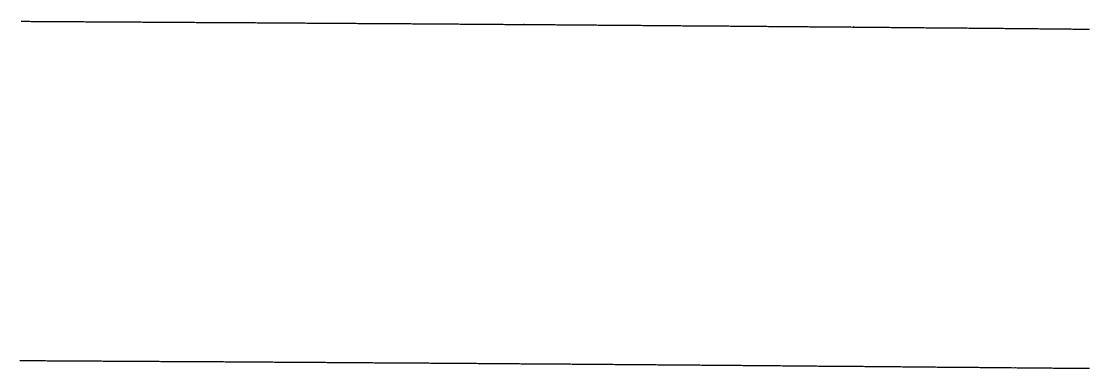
# Model space of a CAD drawing. Header units: millimetres. Extents: x 0 to 13579, y -34 to 543.
# Drawn here: x 10184 to 11881, y -15 to 538 of the extents above; entities that cross this region are included whole.
import ezdxf

# ---------------------------------------------------------------- set-up
doc = ezdxf.new("R2010")
doc.units = ezdxf.units.MM
doc.header["$LTSCALE"] = 10
doc.layers.add('MEMBERS', color=5, linetype='Continuous')

msp = doc.modelspace()

# ---------------------------------------------------------------- linework, layer by layer
at = {"layer": 'MEMBERS', "color": 3, "linetype": 'Continuous'}
for p, q in [((10183.6, 537.7), (10186.2, 537.7)), ((10186.2, 537.7), (10188.8, 537.7)), ((10188.8, 537.7), (10191.4, 537.7)), ((10191.4, 537.7), (10194, 537.7)), ((10194, 537.7), (10196.6, 537.7)), ((10196.6, 537.7), (10199.2, 537.6)), ((10199.2, 537.6), (10201.8, 537.6)), ((10201.8, 537.6), (10204.5, 537.6)), ((10204.5, 537.6), (10207.1, 537.6)), ((10207.1, 537.6), (10209.7, 537.6)), ((10209.7, 537.6), (10212.3, 537.5)), ((10212.3, 537.5), (10214.9, 537.5)), ((10214.9, 537.5), (10217.5, 537.5)), ((10217.5, 537.5), (10220.1, 537.5)), ((10220.1, 537.5), (10222.8, 537.5)), ((10222.8, 537.5), (10225.4, 537.5)), ((10225.4, 537.5), (10228, 537.5)), ((10228, 537.5), (10230.6, 537.5)), ((10230.6, 537.5), (10233.2, 537.5)), ((10233.2, 537.5), (10235.8, 537.4)), ((10235.8, 537.4), (10238.4, 537.4)), ((10238.4, 537.4), (10241, 537.4)), ((10241, 537.4), (10243.7, 537.4)), ((10243.7, 537.4), (10246.3, 537.4)), ((10246.3, 537.4), (10248.9, 537.3)), ((10248.9, 537.3), (10251.5, 537.3)), ((10251.5, 537.3), (10254.1, 537.3)), ((10254.1, 537.3), (10256.7, 537.3)), ((10256.7, 537.3), (10259.3, 537.3)), ((10259.3, 537.3), (10262, 537.3)), ((10262, 537.3), (10264.6, 537.3)), ((10264.6, 537.3), (10267.2, 537.3)), ((10267.2, 537.3), (10269.8, 537.3)), ((10269.8, 537.3), (10272.4, 537.2)), ((10272.4, 537.2), (10275, 537.2)), ((10275, 537.2), (10277.6, 537.2)), ((10277.6, 537.2), (10280.2, 537.2)), ((10280.2, 537.2), (10282.9, 537.2)), ((10282.9, 537.2), (10285.5, 537.1)), ((10285.5, 537.1), (10288.1, 537.1)), ((10288.1, 537.1), (10290.7, 537.1)), ((10290.7, 537.1), (10293.3, 537.1)), ((10293.3, 537.1), (10295.9, 537.1)), ((10295.9, 537.1), (10298.5, 537.1)), ((10298.5, 537.1), (10301.1, 537.1)), ((10301.1, 537.1), (10303.8, 537.1)), ((10303.8, 537.1), (10306.4, 537.1)), ((10306.4, 537.1), (10309, 537)), ((10309, 537), (10311.6, 537)), ((10311.6, 537), (10314.2, 537)), ((10314.2, 537), (10316.8, 537)), ((10316.8, 537), (10319.4, 537)), ((10319.4, 537), (10322.1, 537)), ((10322.1, 537), (10324.7, 537)), ((10324.7, 537), (10327.3, 537)), ((10327.3, 537), (10329.9, 536.9)), ((10329.9, 536.9), (10332.5, 536.9)), ((10332.5, 536.9), (10335.1, 536.9)), ((10335.1, 536.9), (10337.7, 536.9)), ((10337.7, 536.9), (10340.3, 536.9)), ((10340.3, 536.9), (10343, 536.8)), ((10343, 536.8), (10345.6, 536.8)), ((10345.6, 536.8), (10348.2, 536.8)), ((10348.2, 536.8), (10350.8, 536.8)), ((10350.8, 536.8), (10353.4, 536.8)), ((10353.4, 536.8), (10356, 536.8)), ((10356, 536.8), (10358.6, 536.8)), ((10358.6, 536.8), (10361.2, 536.8)), ((10361.2, 536.8), (10363.9, 536.7)), ((10363.9, 536.7), (10366.5, 536.7)), ((10366.5, 536.7), (10369.1, 536.7)), ((10369.1, 536.7), (10371.7, 536.7)), ((10371.7, 536.7), (10374.3, 536.7)), ((10374.3, 536.7), (10376.9, 536.6)), ((10376.9, 536.6), (10379.5, 536.6)), ((10379.5, 536.6), (10382.2, 536.6)), ((10382.2, 536.6), (10384.8, 536.6)), ((10384.8, 536.6), (10387.4, 536.6)), ((10387.4, 536.6), (10390, 536.6)), ((10390, 536.6), (10392.6, 536.6)), ((10392.6, 536.6), (10395.2, 536.6)), ((10395.2, 536.6), (10397.8, 536.6)), ((10397.8, 536.6), (10400.4, 536.5)), ((10400.4, 536.5), (10403.1, 536.5)), ((10403.1, 536.5), (10405.7, 536.5)), ((10405.7, 536.5), (10408.3, 536.5)), ((10408.3, 536.5), (10410.9, 536.5)), ((10410.9, 536.5), (10413.5, 536.4)), ((10413.5, 536.4), (10416.1, 536.4)), ((10416.1, 536.4), (10418.7, 536.4)), ((10418.7, 536.4), (10421.4, 536.4)), ((10421.4, 536.4), (10424, 536.4)), ((10424, 536.4), (10426.6, 536.4)), ((10426.6, 536.4), (10429.2, 536.4)), ((10429.2, 536.4), (10431.8, 536.4)), ((10431.8, 536.4), (10434.4, 536.3)), ((10434.4, 536.3), (10437, 536.3)), ((10437, 536.3), (10439.6, 536.3)), ((10439.6, 536.3), (10442.3, 536.3)), ((10442.3, 536.3), (10444.9, 536.2)), ((10444.9, 536.2), (10447.5, 536.2)), ((10447.5, 536.2), (10450.1, 536.2)), ((10450.1, 536.2), (10452.7, 536.2)), ((10452.7, 536.2), (10455.3, 536.2)), ((10455.3, 536.2), (10457.9, 536.2)), ((10457.9, 536.2), (10458.9, 536.2)), ((10458.9, 536.2), (10461.5, 536.1)), ((10461.5, 536.1), (10464.1, 536.1)), ((10464.1, 536.1), (10466.8, 536.1)), ((10466.8, 536.1), (10469.4, 536.1)), ((10469.4, 536.1), (10472, 536.1)), ((10472, 536.1), (10474.6, 536.1)), ((10474.6, 536.1), (10477.3, 536.1)), ((10477.3, 536.1), (10479.9, 536)), ((10479.9, 536), (10482.5, 536)), ((10482.5, 536), (10485.1, 536)), ((10485.1, 536), (10487.8, 536)), ((10487.8, 536), (10490.4, 536)), ((10490.4, 536), (10493, 535.9)), ((10493, 535.9), (10495.6, 535.9)), ((10495.6, 535.9), (10498.3, 535.9)), ((10498.3, 535.9), (10500.9, 535.9)), ((10500.9, 535.9), (10503.5, 535.9)), ((10503.5, 535.9), (10506.1, 535.9)), ((10506.1, 535.9), (10508.8, 535.9)), ((10508.8, 535.9), (10511.4, 535.9)), ((10511.4, 535.9), (10514, 535.8)), ((10514, 535.8), (10516.6, 535.8)), ((10516.6, 535.8), (10519.3, 535.8)), ((10519.3, 535.8), (10521.9, 535.8)), ((10521.9, 535.8), (10524.5, 535.7)), ((10524.5, 535.7), (10527.1, 535.7)), ((10527.1, 535.7), (10529.8, 535.7)), ((10529.8, 535.7), (10532.4, 535.7)), ((10532.4, 535.7), (10535, 535.7)), ((10535, 535.7), (10537.6, 535.7)), ((10537.6, 535.7), (10540.3, 535.7)), ((10540.3, 535.7), (10542.9, 535.7)), ((10542.9, 535.7), (10545.5, 535.6)), ((10545.5, 535.6), (10548.1, 535.6)), ((10548.1, 535.6), (10550.8, 535.6)), ((10550.8, 535.6), (10553.4, 535.6)), ((10553.4, 535.6), (10556, 535.6)), ((10556, 535.6), (10558.6, 535.5)), ((10558.6, 535.5), (10561.3, 535.5)), ((10561.3, 535.5), (10563.9, 535.5)), ((10563.9, 535.5), (10566.5, 535.5)), ((10566.5, 535.5), (10569.1, 535.5)), ((10569.1, 535.5), (10571.8, 535.5)), ((10571.8, 535.5), (10574.4, 535.4)), ((10574.4, 535.4), (10577, 535.4)), ((10577, 535.4), (10579.6, 535.4)), ((10579.6, 535.4), (10582.3, 535.4)), ((10582.3, 535.4), (10584.9, 535.4)), ((10584.9, 535.4), (10587.5, 535.4)), ((10587.5, 535.4), (10590.1, 535.4)), ((10590.1, 535.4), (10592.8, 535.4)), ((10592.8, 535.4), (10595.4, 535.3)), ((10595.4, 535.3), (10598, 535.3)), ((10598, 535.3), (10600.6, 535.3)), ((10600.6, 535.3), (10603.3, 535.3)), ((10603.3, 535.3), (10605.9, 535.2)), ((10605.9, 535.2), (10608.5, 535.2)), ((10608.5, 535.2), (10611.2, 535.2)), ((10611.2, 535.2), (10613.8, 535.2)), ((10613.8, 535.2), (10616.4, 535.2)), ((10616.4, 535.2), (10619, 535.2)), ((10619, 535.2), (10621.7, 535.2)), ((10621.7, 535.2), (10624.3, 535.2)), ((10624.3, 535.2), (10626.9, 535.1)), ((10626.9, 535.1), (10629.5, 535.1)), ((10629.5, 535.1), (10632.2, 535.1)), ((10632.2, 535.1), (10634.8, 535.1)), ((10634.8, 535.1), (10637.4, 535)), ((10637.4, 535), (10640, 535)), ((10640, 535), (10642.7, 535)), ((10642.7, 535), (10645.3, 535)), ((10645.3, 535), (10647.9, 535)), ((10647.9, 535), (10650.5, 535)), ((10650.5, 535), (10653.2, 535)), ((10653.2, 535), (10655.8, 534.9)), ((10655.8, 534.9), (10658.4, 534.9)), ((10658.4, 534.9), (10661, 534.9)), ((10661, 534.9), (10663.7, 534.9)), ((10663.7, 534.9), (10666.3, 534.9)), ((10666.3, 534.9), (10668.9, 534.8)), ((10668.9, 534.8), (10671.5, 534.8)), ((10671.5, 534.8), (10674.2, 534.8)), ((10674.2, 534.8), (10676.8, 534.8)), ((10676.8, 534.8), (10679.4, 534.8)), ((10679.4, 534.8), (10682, 534.8)), ((10682, 534.8), (10684.7, 534.8)), ((10684.7, 534.8), (10687.3, 534.7)), ((10687.3, 534.7), (10689.9, 534.7)), ((10689.9, 534.7), (10692.5, 534.7)), ((10692.5, 534.7), (10695.2, 534.7)), ((10695.2, 534.7), (10697.8, 534.7)), ((10697.8, 534.7), (10700.4, 534.6)), ((10700.4, 534.6), (10703, 534.6)), ((10703, 534.6), (10705.7, 534.6)), ((10705.7, 534.6), (10708.3, 534.6)), ((10708.3, 534.6), (10710.9, 534.6)), ((10710.9, 534.6), (10713.5, 534.6)), ((10713.5, 534.6), (10716.2, 534.6)), ((10716.2, 534.6), (10718.8, 534.5)), ((10718.8, 534.5), (10721.4, 534.5)), ((10721.4, 534.5), (10724, 534.5)), ((10724, 534.5), (10726.7, 534.5)), ((10726.7, 534.5), (10729.3, 534.5)), ((10729.3, 534.5), (10731.9, 534.5)), ((10731.9, 534.5), (10734.5, 534.4)), ((10734.5, 534.4), (10737.2, 534.4)), ((10737.2, 534.4), (10739.8, 534.4)), ((10739.8, 534.4), (10742.4, 534.4)), ((10742.4, 534.4), (10745, 534.4)), ((10745, 534.4), (10747.7, 534.3)), ((10747.7, 534.3), (10750.3, 534.3)), ((10750.3, 534.3), (10752.9, 534.3)), ((10752.9, 534.3), (10755.5, 534.3)), ((10755.5, 534.3), (10758.2, 534.3)), ((10758.2, 534.3), (10760.8, 534.3)), ((10760.8, 534.3), (10763.4, 534.2)), ((10763.4, 534.2), (10766, 534.2)), ((10766, 534.2), (10768.7, 534.2)), ((10768.7, 534.2), (10771.3, 534.2)), ((10771.3, 534.2), (10773.9, 534.1)), ((10773.9, 534.1), (10776.5, 534.1)), ((10776.5, 534.1), (10779.2, 534.1)), ((10779.2, 534.1), (10781.8, 534.1)), ((10781.8, 534.1), (10784.4, 534.1)), ((10784.4, 534.1), (10787, 534.1)), ((10787, 534.1), (10789.7, 534.1)), ((10789.7, 534.1), (10792.3, 534)), ((10792.3, 534), (10794.9, 534)), ((10794.9, 534), (10797.5, 534)), ((10797.5, 534), (10800.2, 534)), ((10800.2, 534), (10802.8, 534)), ((10802.8, 534), (10805.4, 533.9)), ((10805.4, 533.9), (10808.1, 533.9)), ((10808.1, 533.9), (10810.7, 533.9)), ((10810.7, 533.9), (10813.3, 533.9)), ((10813.3, 533.9), (10815.9, 533.9)), ((10815.9, 533.9), (10818.6, 533.9)), ((10818.6, 533.9), (10821.2, 533.9)), ((10821.2, 533.9), (10823.8, 533.8)), ((10823.8, 533.8), (10826.4, 533.8)), ((10826.4, 533.8), (10829.1, 533.8)), ((10829.1, 533.8), (10831.7, 533.8)), ((10831.7, 533.8), (10834.3, 533.8)), ((10834.3, 533.8), (10836.9, 533.8)), ((10836.9, 533.8), (10839.6, 533.7)), ((10839.6, 533.7), (10842.2, 533.7)), ((10842.2, 533.7), (10844.8, 533.7)), ((10844.8, 533.7), (10847.4, 533.7)), ((10847.4, 533.7), (10850.1, 533.7)), ((10850.1, 533.7), (10852.7, 533.6)), ((10852.7, 533.6), (10855.3, 533.6)), ((10855.3, 533.6), (10857.9, 533.6)), ((10857.9, 533.6), (10860.6, 533.6)), ((10860.6, 533.6), (10863.2, 533.6)), ((10863.2, 533.6), (10865.8, 533.6)), ((10865.8, 533.6), (10868.4, 533.5)), ((10868.4, 533.5), (10871.1, 533.5)), ((10871.1, 533.5), (10873.7, 533.5)), ((10873.7, 533.5), (10876.3, 533.5)), ((10876.3, 533.5), (10878.9, 533.5)), ((10878.9, 533.5), (10881.6, 533.4)), ((10881.6, 533.4), (10884.2, 533.4)), ((10884.2, 533.4), (10886.8, 533.4)), ((10886.8, 533.4), (10889.4, 533.4)), ((10889.4, 533.4), (10892.1, 533.4)), ((10892.1, 533.4), (10894.7, 533.4)), ((10894.7, 533.4), (10897.3, 533.3)), ((10897.3, 533.3), (10899.9, 533.3)), ((10899.9, 533.3), (10902.6, 533.3)), ((10902.6, 533.3), (10905.2, 533.3)), ((10905.2, 533.3), (10907.8, 533.2)), ((10907.8, 533.2), (10910.4, 533.2)), ((10910.4, 533.2), (10913.1, 533.2)), ((10913.1, 533.2), (10915.7, 533.2)), ((10915.7, 533.2), (10918.3, 533.2)), ((10918.3, 533.2), (10920.9, 533.2)), ((10920.9, 533.2), (10923.6, 533.2)), ((10923.6, 533.2), (10926.2, 533.1)), ((10926.2, 533.1), (10928.8, 533.1)), ((10928.8, 533.1), (10931.4, 533.1)), ((10931.4, 533.1), (10934.1, 533.1)), ((10934.1, 533.1), (10936.7, 533)), ((10936.7, 533), (10939.3, 533)), ((10939.3, 533), (10941.9, 533)), ((10941.9, 533), (10944.6, 533)), ((10944.6, 533), (10947.2, 533)), ((10947.2, 533), (10949.8, 533)), ((10949.8, 533), (10952.4, 532.9)), ((10952.4, 532.9), (10955.1, 532.9)), ((10955.1, 532.9), (10957.7, 532.9)), ((10957.7, 532.9), (10960.3, 532.9)), ((10960.3, 532.9), (10962.9, 532.9)), ((10962.9, 532.9), (10965.6, 532.9)), ((10965.6, 532.9), (10968.2, 532.8)), ((10968.2, 532.8), (10970.8, 532.8)), ((10970.8, 532.8), (10973.4, 532.8)), ((10973.4, 532.8), (10976.1, 532.8)), ((10976.1, 532.8), (10978.7, 532.7)), ((10978.7, 532.7), (10981.3, 532.7)), ((10981.3, 532.7), (10983.9, 532.7)), ((10983.9, 532.7), (10982.5, 532.7)), ((10982.5, 532.7), (10985.1, 532.7)), ((10985.1, 532.7), (10987.7, 532.7)), ((10987.7, 532.7), (10990.3, 532.7)), ((10990.3, 532.7), (10993, 532.7)), ((10993, 532.7), (10995.6, 532.6)), ((10995.6, 532.6), (10998.2, 532.6)), ((10998.2, 532.6), (11000.9, 532.6)), ((11000.9, 532.6), (11003.5, 532.6)), ((11003.5, 532.6), (11006.1, 532.5)), ((11006.1, 532.5), (11008.7, 532.5)), ((11008.7, 532.5), (11011.4, 532.5)), ((11011.4, 532.5), (11014, 532.5)), ((11014, 532.5), (11016.6, 532.5)), ((11016.6, 532.5), (11019.3, 532.5)), ((11019.3, 532.5), (11021.9, 532.5)), ((11021.9, 532.5), (11024.5, 532.4)), ((11024.5, 532.4), (11027.1, 532.4)), ((11027.1, 532.4), (11029.8, 532.4)), ((11029.8, 532.4), (11032.4, 532.4)), ((11032.4, 532.4), (11035, 532.3)), ((11035, 532.3), (11037.6, 532.3)), ((11037.6, 532.3), (11040.3, 532.3)), ((11040.3, 532.3), (11042.9, 532.3)), ((11042.9, 532.3), (11045.5, 532.3)), ((11045.5, 532.3), (11048.2, 532.2)), ((11048.2, 532.2), (11050.8, 532.2)), ((11050.8, 532.2), (11053.4, 532.2)), ((11053.4, 532.2), (11056, 532.2)), ((11056, 532.2), (11058.7, 532.2)), ((11058.7, 532.2), (11061.3, 532.1)), ((11061.3, 532.1), (11063.9, 532.1)), ((11063.9, 532.1), (11066.5, 532.1)), ((11066.5, 532.1), (11069.2, 532.1)), ((11069.2, 532.1), (11071.8, 532.1)), ((11071.8, 532.1), (11074.4, 532)), ((11074.4, 532), (11077.1, 532)), ((11077.1, 532), (11079.7, 532)), ((11079.7, 532), (11082.3, 532)), ((11082.3, 532), (11084.9, 532)), ((11084.9, 532), (11087.6, 532)), ((11087.6, 532), (11090.2, 531.9)), ((11090.2, 531.9), (11092.8, 531.9)), ((11092.8, 531.9), (11095.5, 531.9)), ((11095.5, 531.9), (11098.1, 531.9)), ((11098.1, 531.9), (11100.7, 531.8)), ((11100.7, 531.8), (11103.3, 531.8)), ((11103.3, 531.8), (11106, 531.8)), ((11106, 531.8), (11108.6, 531.8)), ((11108.6, 531.8), (11111.2, 531.8)), ((11111.2, 531.8), (11113.8, 531.8)), ((11113.8, 531.8), (11116.5, 531.8)), ((11116.5, 531.8), (11119.1, 531.7)), ((11119.1, 531.7), (11121.7, 531.7)), ((11121.7, 531.7), (11124.4, 531.7)), ((11124.4, 531.7), (11127, 531.6)), ((11127, 531.6), (11129.6, 531.6)), ((11129.6, 531.6), (11132.2, 531.6)), ((11132.2, 531.6), (11134.9, 531.6)), ((11134.9, 531.6), (11137.5, 531.6)), ((11137.5, 531.6), (11140.1, 531.6)), ((11140.1, 531.6), (11142.7, 531.6)), ((11142.7, 531.6), (11145.4, 531.5)), ((11145.4, 531.5), (11148, 531.5)), ((11148, 531.5), (11150.6, 531.5)), ((11150.6, 531.5), (11153.3, 531.4)), ((11153.3, 531.4), (11155.9, 531.4)), ((11155.9, 531.4), (11158.5, 531.4)), ((11158.5, 531.4), (11161.1, 531.4)), ((11161.1, 531.4), (11163.8, 531.4)), ((11163.8, 531.4), (11166.4, 531.4)), ((11166.4, 531.4), (11169, 531.4)), ((11169, 531.4), (11171.7, 531.3)), ((11171.7, 531.3), (11174.3, 531.3)), ((11174.3, 531.3), (11176.9, 531.3)), ((11176.9, 531.3), (11179.5, 531.2)), ((11179.5, 531.2), (11182.2, 531.2)), ((11182.2, 531.2), (11184.8, 531.2)), ((11184.8, 531.2), (11187.4, 531.2)), ((11187.4, 531.2), (11190, 531.2)), ((11190, 531.2), (11192.7, 531.2)), ((11192.7, 531.2), (11195.3, 531.1)), ((11195.3, 531.1), (11197.9, 531.1)), ((11197.9, 531.1), (11200.6, 531.1)), ((11200.6, 531.1), (11203.2, 531.1)), ((11203.2, 531.1), (11205.8, 531.1)), ((11205.8, 531.1), (11208.4, 531)), ((11208.4, 531), (11211.1, 531)), ((11211.1, 531), (11213.7, 531)), ((11213.7, 531), (11216.3, 531)), ((11216.3, 531), (11218.9, 530.9)), ((11218.9, 530.9), (11221.6, 530.9)), ((11221.6, 530.9), (11224.2, 530.9)), ((11224.2, 530.9), (11226.8, 530.9)), ((11226.8, 530.9), (11229.5, 530.9)), ((11229.5, 530.9), (11232.1, 530.9)), ((11232.1, 530.9), (11234.7, 530.8)), ((11234.7, 530.8), (11237.3, 530.8)), ((11237.3, 530.8), (11240, 530.8)), ((11240, 530.8), (11242.6, 530.8)), ((11242.6, 530.8), (11245.2, 530.7)), ((11245.2, 530.7), (11247.9, 530.7)), ((11247.9, 530.7), (11250.5, 530.7)), ((11250.5, 530.7), (11253.1, 530.7)), ((11253.1, 530.7), (11255.7, 530.7)), ((11255.7, 530.7), (11258.4, 530.7)), ((11258.4, 530.7), (11261, 530.6)), ((11261, 530.6), (11263.6, 530.6)), ((11263.6, 530.6), (11266.2, 530.6)), ((11266.2, 530.6), (11268.9, 530.5)), ((11268.9, 530.5), (11271.5, 530.5)), ((11271.5, 530.5), (11274.1, 530.5)), ((11274.1, 530.5), (11276.8, 530.5)), ((11276.8, 530.5), (11279.4, 530.5)), ((11279.4, 530.5), (11282, 530.5)), ((11282, 530.5), (11284.6, 530.4)), ((11284.6, 530.4), (11287.3, 530.4)), ((11287.3, 530.4), (11289.9, 530.4)), ((11289.9, 530.4), (11292.5, 530.4)), ((11292.5, 530.4), (11295.1, 530.4)), ((11295.1, 530.4), (11297.8, 530.4)), ((11297.8, 530.4), (11300.4, 530.3)), ((11300.4, 530.3), (11303, 530.3)), ((11303, 530.3), (11305.7, 530.3)), ((11305.7, 530.3), (11308.3, 530.3)), ((11308.3, 530.3), (11310.9, 530.2)), ((11310.9, 530.2), (11313.5, 530.2)), ((11313.5, 530.2), (11316.2, 530.2)), ((11316.2, 530.2), (11318.8, 530.2)), ((11318.8, 530.2), (11321.4, 530.2)), ((11321.4, 530.2), (11324.1, 530.1)), ((11324.1, 530.1), (11326.7, 530.1)), ((11326.7, 530.1), (11329.3, 530.1)), ((11329.3, 530.1), (11331.9, 530.1)), ((11331.9, 530.1), (11334.6, 530)), ((11334.6, 530), (11337.2, 530)), ((11337.2, 530), (11339.8, 530)), ((11339.8, 530), (11342.4, 530)), ((11342.4, 530), (11345.1, 530)), ((11345.1, 530), (11347.7, 529.9)), ((11347.7, 529.9), (11350.3, 529.9)), ((11350.3, 529.9), (11353, 529.9)), ((11353, 529.9), (11355.6, 529.9)), ((11355.6, 529.9), (11358.2, 529.9)), ((11358.2, 529.9), (11360.8, 529.8)), ((11360.8, 529.8), (11363.5, 529.8)), ((11363.5, 529.8), (11366.1, 529.8)), ((11366.1, 529.8), (11368.7, 529.8)), ((11368.7, 529.8), (11371.3, 529.7)), ((11371.3, 529.7), (11374, 529.7)), ((11374, 529.7), (11376.6, 529.7)), ((11376.6, 529.7), (11379.2, 529.7)), ((11379.2, 529.7), (11381.9, 529.6)), ((11381.9, 529.6), (11384.5, 529.6)), ((11384.5, 529.6), (11387.1, 529.6)), ((11387.1, 529.6), (11389.7, 529.6)), ((11389.7, 529.6), (11392.4, 529.6)), ((11392.4, 529.6), (11395, 529.6)), ((11395, 529.6), (11397.6, 529.5)), ((11397.6, 529.5), (11400.3, 529.5)), ((11400.3, 529.5), (11402.9, 529.5)), ((11402.9, 529.5), (11405.5, 529.5)), ((11405.5, 529.5), (11408.1, 529.5)), ((11408.1, 529.5), (11410.8, 529.4)), ((11410.8, 529.4), (11413.4, 529.4)), ((11413.4, 529.4), (11416, 529.4)), ((11416, 529.4), (11418.6, 529.4)), ((11418.6, 529.4), (11421.3, 529.3)), ((11421.3, 529.3), (11423.9, 529.3)), ((11423.9, 529.3), (11426.5, 529.3)), ((11426.5, 529.3), (11429.2, 529.3)), ((11429.2, 529.3), (11431.8, 529.3)), ((11431.8, 529.3), (11434.4, 529.3)), ((11434.4, 529.3), (11437, 529.2)), ((11437, 529.2), (11439.7, 529.2)), ((11439.7, 529.2), (11442.3, 529.2)), ((11442.3, 529.2), (11444.9, 529.1)), ((11444.9, 529.1), (11447.5, 529.1)), ((11447.5, 529.1), (11450.2, 529.1)), ((11450.2, 529.1), (11452.8, 529.1)), ((11452.8, 529.1), (11455.4, 529.1)), ((11455.4, 529.1), (11458.1, 529.1)), ((11458.1, 529.1), (11460.7, 529)), ((11460.7, 529), (11463.3, 529)), ((11463.3, 529), (11465.9, 529)), ((11465.9, 529), (11468.6, 528.9)), ((11468.6, 528.9), (11471.2, 528.9)), ((11471.2, 528.9), (11473.8, 528.9)), ((11473.8, 528.9), (11476.5, 528.9)), ((11476.5, 528.9), (11479.1, 528.9)), ((11479.1, 528.9), (11481.7, 528.8)), ((11481.7, 528.8), (11484.3, 528.8)), ((11484.3, 528.8), (11487, 528.8)), ((11487, 528.8), (11489.6, 528.8)), ((11489.6, 528.8), (11492.2, 528.8)), ((11492.2, 528.8), (11494.8, 528.7)), ((11494.8, 528.7), (11497.5, 528.7)), ((11497.5, 528.7), (11500.1, 528.7)), ((11500.1, 528.7), (11502.7, 528.7)), ((11502.7, 528.7), (11505.4, 528.6)), ((11505.4, 528.6), (11508, 528.6)), ((11508, 528.6), (11506.1, 528.7)), ((11506.1, 528.7), (11508.7, 528.6)), ((11508.7, 528.6), (11511.3, 528.6)), ((11511.3, 528.6), (11513.9, 528.6)), ((11513.9, 528.6), (11516.6, 528.6)), ((11516.6, 528.6), (11519.2, 528.5)), ((11519.2, 528.5), (11521.8, 528.5)), ((11521.8, 528.5), (11524.4, 528.5)), ((11524.4, 528.5), (11527.1, 528.4)), ((11527.1, 528.4), (11529.7, 528.4)), ((11529.7, 528.4), (11532.3, 528.4)), ((11532.3, 528.4), (11535, 528.4)), ((11535, 528.4), (11537.6, 528.4)), ((11537.6, 528.4), (11540.2, 528.4)), ((11540.2, 528.4), (11542.8, 528.3)), ((11542.8, 528.3), (11545.5, 528.3)), ((11545.5, 528.3), (11548.1, 528.3)), ((11548.1, 528.3), (11550.7, 528.2)), ((11550.7, 528.2), (11553.3, 528.2)), ((11553.3, 528.2), (11556, 528.2)), ((11556, 528.2), (11558.6, 528.2)), ((11558.6, 528.2), (11561.2, 528.2)), ((11561.2, 528.2), (11563.9, 528.2)), ((11563.9, 528.2), (11566.5, 528.1)), ((11566.5, 528.1), (11569.1, 528.1)), ((11569.1, 528.1), (11571.7, 528.1)), ((11571.7, 528.1), (11574.4, 528)), ((11574.4, 528), (11577, 528)), ((11577, 528), (11579.6, 528)), ((11579.6, 528), (11582.2, 528)), ((11582.2, 528), (11584.9, 528)), ((11584.9, 528), (11587.5, 527.9)), ((11587.5, 527.9), (11590.1, 527.9)), ((11590.1, 527.9), (11592.8, 527.9)), ((11592.8, 527.9), (11595.4, 527.9)), ((11595.4, 527.9), (11598, 527.9)), ((11598, 527.9), (11600.6, 527.9)), ((11600.6, 527.9), (11603.3, 527.8)), ((11603.3, 527.8), (11605.9, 527.8)), ((11605.9, 527.8), (11608.5, 527.8)), ((11608.5, 527.8), (11611.1, 527.7)), ((11611.1, 527.7), (11613.8, 527.7)), ((11613.8, 527.7), (11616.4, 527.7)), ((11616.4, 527.7), (11619, 527.7)), ((11619, 527.7), (11621.7, 527.6)), ((11621.7, 527.6), (11624.3, 527.6)), ((11624.3, 527.6), (11626.9, 527.6)), ((11626.9, 527.6), (11629.5, 527.6)), ((11629.5, 527.6), (11632.2, 527.6)), ((11632.2, 527.6), (11634.8, 527.5)), ((11634.8, 527.5), (11637.4, 527.5)), ((11637.4, 527.5), (11640, 527.5)), ((11640, 527.5), (11642.7, 527.5)), ((11642.7, 527.5), (11645.3, 527.4)), ((11645.3, 527.4), (11647.9, 527.4)), ((11647.9, 527.4), (11650.6, 527.4)), ((11650.6, 527.4), (11653.2, 527.3)), ((11653.2, 527.3), (11655.8, 527.3)), ((11655.8, 527.3), (11658.4, 527.3)), ((11658.4, 527.3), (11661.1, 527.3)), ((11661.1, 527.3), (11663.7, 527.3)), ((11663.7, 527.3), (11666.3, 527.3)), ((11666.3, 527.3), (11668.9, 527.2)), ((11668.9, 527.2), (11671.6, 527.2)), ((11671.6, 527.2), (11674.2, 527.2)), ((11674.2, 527.2), (11676.8, 527.1)), ((11676.8, 527.1), (11679.5, 527.1)), ((11679.5, 527.1), (11682.1, 527.1)), ((11682.1, 527.1), (11684.7, 527.1)), ((11684.7, 527.1), (11687.3, 527.1)), ((11687.3, 527.1), (11690, 527)), ((11690, 527), (11692.6, 527)), ((11692.6, 527), (11695.2, 527)), ((11695.2, 527), (11697.8, 527)), ((11697.8, 527), (11700.5, 527)), ((11700.5, 527), (11703.1, 527)), ((11703.1, 527), (11705.7, 526.9)), ((11705.7, 526.9), (11708.4, 526.9)), ((11708.4, 526.9), (11711, 526.9)), ((11711, 526.9), (11713.6, 526.8)), ((11713.6, 526.8), (11716.2, 526.8)), ((11716.2, 526.8), (11718.9, 526.8)), ((11718.9, 526.8), (11721.5, 526.8)), ((11721.5, 526.8), (11724.1, 526.8)), ((11724.1, 526.8), (11726.7, 526.7)), ((11726.7, 526.7), (11729.4, 526.7)), ((11729.4, 526.7), (11732, 526.7)), ((11732, 526.7), (11734.6, 526.6)), ((11734.6, 526.6), (11737.3, 526.6)), ((11737.3, 526.6), (11739.9, 526.6)), ((11739.9, 526.6), (11742.5, 526.6)), ((11742.5, 526.6), (11745.1, 526.6)), ((11745.1, 526.6), (11747.8, 526.5)), ((11747.8, 526.5), (11750.4, 526.5)), ((11750.4, 526.5), (11753, 526.5)), ((11753, 526.5), (11755.6, 526.5)), ((11755.6, 526.5), (11758.3, 526.4)), ((11758.3, 526.4), (11760.9, 526.4)), ((11760.9, 526.4), (11763.5, 526.4)), ((11763.5, 526.4), (11766.2, 526.4)), ((11766.2, 526.4), (11768.8, 526.3)), ((11768.8, 526.3), (11771.4, 526.3)), ((11771.4, 526.3), (11774, 526.3)), ((11774, 526.3), (11776.7, 526.3)), ((11776.7, 526.3), (11779.3, 526.2)), ((11779.3, 526.2), (11781.9, 526.2)), ((11781.9, 526.2), (11784.5, 526.2)), ((11784.5, 526.2), (11787.2, 526.2)), ((11787.2, 526.2), (11789.8, 526.1)), ((11789.8, 526.1), (11792.4, 526.1)), ((11792.4, 526.1), (11795.1, 526.1)), ((11795.1, 526.1), (11797.7, 526.1)), ((11797.7, 526.1), (11800.3, 526.1)), ((11800.3, 526.1), (11802.9, 526)), ((11802.9, 526), (11805.6, 526)), ((11805.6, 526), (11808.2, 526)), ((11808.2, 526), (11810.8, 525.9)), ((11810.8, 525.9), (11813.4, 525.9)), ((11813.4, 525.9), (11816.1, 525.9)), ((11816.1, 525.9), (11818.7, 525.9)), ((11818.7, 525.9), (11821.3, 525.9)), ((11821.3, 525.9), (11824, 525.8)), ((11824, 525.8), (11826.6, 525.8)), ((11826.6, 525.8), (11829.2, 525.8)), ((11829.2, 525.8), (11831.8, 525.8)), ((11831.8, 525.8), (11834.5, 525.7)), ((11834.5, 525.7), (11837.1, 525.7)), ((11837.1, 525.7), (11839.7, 525.7)), ((11839.7, 525.7), (11842.3, 525.7)), ((11842.3, 525.7), (11845, 525.7)), ((11845, 525.7), (11847.6, 525.6)), ((11847.6, 525.6), (11850.2, 525.6)), ((11850.2, 525.6), (11852.9, 525.6)), ((11852.9, 525.6), (11855.5, 525.5)), ((11855.5, 525.5), (11858.1, 525.5)), ((11858.1, 525.5), (11860.7, 525.5)), ((11860.7, 525.5), (11863.4, 525.5)), ((11863.4, 525.5), (11866, 525.5)), ((11866, 525.5), (11868.6, 525.4)), ((11868.6, 525.4), (11871.2, 525.4)), ((11871.2, 525.4), (11873.9, 525.4)), ((11873.9, 525.4), (11876.5, 525.4)), ((11876.5, 525.4), (11879.1, 525.3)), ((11879.1, 525.3), (11881.8, 525.3)), ((10183.8, -2.5), (10181.2, -2.4)), ((10186.4, -2.5), (10183.8, -2.5)), ((10189, -2.5), (10186.4, -2.5)), ((10191.7, -2.5), (10189, -2.5)), ((10194.3, -2.5), (10191.7, -2.5)), ((10195.8, -2.5), (10194.3, -2.5)), ((10198.4, -2.5), (10195.8, -2.5)), ((10201, -2.5), (10198.4, -2.5)), ((10203.7, -2.5), (10201, -2.5)), ((10206.3, -2.5), (10203.7, -2.5)), ((10208.9, -2.6), (10206.3, -2.5)), ((10211.5, -2.6), (10208.9, -2.6)), ((10214.1, -2.6), (10211.5, -2.6)), ((10216.8, -2.6), (10214.1, -2.6)), ((10219.4, -2.6), (10216.8, -2.6)), ((10222, -2.6), (10219.4, -2.6)), ((10224.6, -2.7), (10222, -2.6)), ((10227.2, -2.7), (10224.6, -2.7)), ((10229.9, -2.7), (10227.2, -2.7)), ((10232.5, -2.7), (10229.9, -2.7)), ((10235.1, -2.7), (10232.5, -2.7)), ((10237.7, -2.7), (10235.1, -2.7)), ((10240.3, -2.7), (10237.7, -2.7)), ((10243, -2.7), (10240.3, -2.7)), ((10245.6, -2.8), (10243, -2.7)), ((10248.2, -2.8), (10245.6, -2.8)), ((10250.8, -2.8), (10248.2, -2.8)), ((10253.4, -2.8), (10250.8, -2.8)), ((10256.1, -2.8), (10253.4, -2.8)), ((10258.7, -2.8), (10256.1, -2.8)), ((10261.3, -2.9), (10258.7, -2.8)), ((10263.9, -2.9), (10261.3, -2.9)), ((10266.5, -2.9), (10263.9, -2.9)), ((10269.2, -2.9), (10266.5, -2.9)), ((10271.8, -2.9), (10269.2, -2.9)), ((10274.4, -2.9), (10271.8, -2.9)), ((10277, -2.9), (10274.4, -2.9)), ((10279.6, -2.9), (10277, -2.9)), ((10282.3, -3), (10279.6, -2.9)), ((10284.9, -3), (10282.3, -3)), ((10287.5, -3), (10284.9, -3)), ((10290.1, -3), (10287.5, -3)), ((10292.7, -3), (10290.1, -3)), ((10295.4, -3), (10292.7, -3)), ((10298, -3), (10295.4, -3)), ((10300.6, -3.1), (10298, -3)), ((10303.2, -3.1), (10300.6, -3.1)), ((10305.8, -3.1), (10303.2, -3.1)), ((10308.5, -3.1), (10305.8, -3.1)), ((10311.1, -3.1), (10308.5, -3.1)), ((10313.7, -3.2), (10311.1, -3.1)), ((10316.3, -3.2), (10313.7, -3.2)), ((10318.9, -3.2), (10316.3, -3.2)), ((10321.6, -3.2), (10318.9, -3.2)), ((10324.2, -3.2), (10321.6, -3.2)), ((10326.8, -3.2), (10324.2, -3.2)), ((10329.4, -3.2), (10326.8, -3.2)), ((10332, -3.2), (10329.4, -3.2)), ((10334.7, -3.2), (10332, -3.2)), ((10337.3, -3.3), (10334.7, -3.2)), ((10339.9, -3.3), (10337.3, -3.3)), ((10342.5, -3.3), (10339.9, -3.3)), ((10345.1, -3.3), (10342.5, -3.3)), ((10347.8, -3.3), (10345.1, -3.3)), ((10350.4, -3.4), (10347.8, -3.3)), ((10353, -3.4), (10350.4, -3.4)), ((10355.6, -3.4), (10353, -3.4)), ((10358.2, -3.4), (10355.6, -3.4)), ((10360.9, -3.4), (10358.2, -3.4)), ((10363.5, -3.4), (10360.9, -3.4)), ((10366.1, -3.4), (10363.5, -3.4)), ((10368.7, -3.4), (10366.1, -3.4)), ((10371.3, -3.5), (10368.7, -3.4)), ((10374, -3.5), (10371.3, -3.5)), ((10376.6, -3.5), (10374, -3.5)), ((10379.2, -3.5), (10376.6, -3.5)), ((10381.8, -3.5), (10379.2, -3.5)), ((10384.4, -3.6), (10381.8, -3.5)), ((10387.1, -3.6), (10384.4, -3.6)), ((10389.7, -3.6), (10387.1, -3.6)), ((10392.3, -3.6), (10389.7, -3.6)), ((10394.9, -3.6), (10392.3, -3.6)), ((10397.5, -3.6), (10394.9, -3.6)), ((10400.2, -3.6), (10397.5, -3.6)), ((10402.8, -3.6), (10400.2, -3.6)), ((10405.4, -3.7), (10402.8, -3.6)), ((10408, -3.7), (10405.4, -3.7)), ((10410.6, -3.7), (10408, -3.7)), ((10413.3, -3.7), (10410.6, -3.7)), ((10415.9, -3.7), (10413.3, -3.7)), ((10418.5, -3.8), (10415.9, -3.7)), ((10421.1, -3.8), (10418.5, -3.8)), ((10423.7, -3.8), (10421.1, -3.8)), ((10426.4, -3.8), (10423.7, -3.8)), ((10429, -3.8), (10426.4, -3.8)), ((10431.6, -3.8), (10429, -3.8)), ((10434.2, -3.8), (10431.6, -3.8)), ((10436.8, -3.8), (10434.2, -3.8)), ((10439.5, -3.9), (10436.8, -3.8)), ((10442.1, -3.9), (10439.5, -3.9)), ((10444.7, -3.9), (10442.1, -3.9)), ((10447.3, -3.9), (10444.7, -3.9)), ((10449.9, -3.9), (10447.3, -3.9)), ((10452.6, -3.9), (10449.9, -3.9)), ((10455.2, -3.9), (10452.6, -3.9)), ((10457.8, -3.9), (10455.2, -3.9)), ((10460.4, -4), (10457.8, -3.9)), ((10463, -4), (10460.4, -4)), ((10465.7, -4), (10463, -4)), ((10468.3, -4), (10465.7, -4)), ((10470.9, -4), (10468.3, -4)), ((10473.5, -4.1), (10470.9, -4)), ((10476.1, -4.1), (10473.5, -4.1)), ((10478.8, -4.1), (10476.1, -4.1)), ((10481.4, -4.1), (10478.8, -4.1)), ((10484, -4.1), (10481.4, -4.1)), ((10486.6, -4.1), (10484, -4.1)), ((10489.2, -4.1), (10486.6, -4.1)), ((10491.9, -4.1), (10489.2, -4.1)), ((10494.5, -4.2), (10491.9, -4.1)), ((10497.1, -4.2), (10494.5, -4.2)), ((10499.7, -4.2), (10497.1, -4.2)), ((10502.3, -4.2), (10499.7, -4.2)), ((10505, -4.2), (10502.3, -4.2)), ((10507.6, -4.3), (10505, -4.2)), ((10510.2, -4.3), (10507.6, -4.3)), ((10512.8, -4.3), (10510.2, -4.3)), ((10515.4, -4.3), (10512.8, -4.3)), ((10518.1, -4.3), (10515.4, -4.3)), ((10520.7, -4.3), (10518.1, -4.3)), ((10523.3, -4.4), (10520.7, -4.3)), ((10525.9, -4.4), (10523.3, -4.4)), ((10528.5, -4.4), (10525.9, -4.4)), ((10531.2, -4.4), (10528.5, -4.4)), ((10533.8, -4.4), (10531.2, -4.4)), ((10536.4, -4.4), (10533.8, -4.4)), ((10539, -4.5), (10536.4, -4.4)), ((10541.6, -4.5), (10539, -4.5)), ((10544.3, -4.5), (10541.6, -4.5)), ((10546.9, -4.5), (10544.3, -4.5)), ((10549.5, -4.5), (10546.9, -4.5)), ((10552.1, -4.5), (10549.5, -4.5)), ((10554.7, -4.6), (10552.1, -4.5)), ((10557.4, -4.6), (10554.7, -4.6)), ((10560, -4.6), (10557.4, -4.6)), ((10562.6, -4.6), (10560, -4.6)), ((10565.2, -4.6), (10562.6, -4.6)), ((10567.8, -4.6), (10565.2, -4.6)), ((10570.5, -4.6), (10567.8, -4.6)), ((10573.1, -4.6), (10570.5, -4.6)), ((10575.7, -4.7), (10573.1, -4.6)), ((10578.3, -4.7), (10575.7, -4.7)), ((10580.9, -4.7), (10578.3, -4.7)), ((10583.6, -4.7), (10580.9, -4.7)), ((10586.2, -4.8), (10583.6, -4.7)), ((10588.8, -4.8), (10586.2, -4.8)), ((10591.4, -4.8), (10588.8, -4.8)), ((10594, -4.8), (10591.4, -4.8)), ((10596.7, -4.8), (10594, -4.8)), ((10599.3, -4.8), (10596.7, -4.8)), ((10601.9, -4.8), (10599.3, -4.8)), ((10604.5, -4.8), (10601.9, -4.8)), ((10607.1, -4.9), (10604.5, -4.8)), ((10609.8, -4.9), (10607.1, -4.9)), ((10612.4, -4.9), (10609.8, -4.9)), ((10615, -4.9), (10612.4, -4.9)), ((10617.6, -5), (10615, -4.9)), ((10620.2, -5), (10617.6, -5)), ((10622.9, -5), (10620.2, -5)), ((10625.5, -5), (10622.9, -5)), ((10628.1, -5), (10625.5, -5)), ((10630.7, -5), (10628.1, -5)), ((10633.3, -5), (10630.7, -5)), ((10636, -5), (10633.3, -5)), ((10638.6, -5.1), (10636, -5)), ((10641.2, -5.1), (10638.6, -5.1)), ((10643.8, -5.1), (10641.2, -5.1)), ((10646.4, -5.1), (10643.8, -5.1)), ((10649.1, -5.2), (10646.4, -5.1)), ((10651.7, -5.2), (10649.1, -5.2)), ((10654.3, -5.2), (10651.7, -5.2)), ((10656.9, -5.2), (10654.3, -5.2)), ((10659.5, -5.2), (10656.9, -5.2)), ((10662.2, -5.2), (10659.5, -5.2)), ((10664.8, -5.2), (10662.2, -5.2)), ((10667.4, -5.2), (10664.8, -5.2)), ((10670, -5.3), (10667.4, -5.2)), ((10672.6, -5.3), (10670, -5.3)), ((10675.3, -5.3), (10672.6, -5.3)), ((10677.9, -5.3), (10675.3, -5.3)), ((10680.5, -5.4), (10677.9, -5.3)), ((10683.1, -5.4), (10680.5, -5.4)), ((10685.7, -5.4), (10683.1, -5.4)), ((10688.4, -5.4), (10685.7, -5.4)), ((10691, -5.4), (10688.4, -5.4)), ((10693.6, -5.4), (10691, -5.4)), ((10696.2, -5.4), (10693.6, -5.4)), ((10698.8, -5.5), (10696.2, -5.4)), ((10701.5, -5.5), (10698.8, -5.5)), ((10704.1, -5.5), (10701.5, -5.5)), ((10706.7, -5.5), (10704.1, -5.5)), ((10709.3, -5.5), (10706.7, -5.5)), ((10711.9, -5.5), (10709.3, -5.5)), ((10714.6, -5.6), (10711.9, -5.5)), ((10717.2, -5.6), (10714.6, -5.6)), ((10718.8, -5.6), (10717.2, -5.6)), ((10721.4, -5.6), (10718.8, -5.6)), ((10724, -5.6), (10721.4, -5.6)), ((10726.6, -5.6), (10724, -5.6)), ((10729.2, -5.7), (10726.6, -5.6)), ((10731.9, -5.7), (10729.2, -5.7)), ((10734.5, -5.7), (10731.9, -5.7)), ((10737.1, -5.7), (10734.5, -5.7)), ((10739.7, -5.7), (10737.1, -5.7)), ((10742.3, -5.7), (10739.7, -5.7)), ((10745, -5.8), (10742.3, -5.7)), ((10747.6, -5.8), (10745, -5.8)), ((10750.2, -5.8), (10747.6, -5.8)), ((10752.8, -5.8), (10750.2, -5.8)), ((10755.4, -5.8), (10752.8, -5.8)), ((10758.1, -5.8), (10755.4, -5.8)), ((10760.7, -5.9), (10758.1, -5.8)), ((10763.3, -5.9), (10760.7, -5.9)), ((10765.9, -5.9), (10763.3, -5.9)), ((10768.5, -5.9), (10765.9, -5.9)), ((10771.2, -5.9), (10768.5, -5.9)), ((10773.8, -6), (10771.2, -5.9)), ((10776.4, -6), (10773.8, -6)), ((10779, -6), (10776.4, -6)), ((10781.6, -6), (10779, -6)), ((10784.3, -6), (10781.6, -6)), ((10786.9, -6.1), (10784.3, -6)), ((10789.5, -6.1), (10786.9, -6.1)), ((10792.1, -6.1), (10789.5, -6.1)), ((10794.7, -6.1), (10792.1, -6.1)), ((10797.3, -6.1), (10794.7, -6.1)), ((10800, -6.1), (10797.3, -6.1)), ((10802.6, -6.1), (10800, -6.1)), ((10805.2, -6.2), (10802.6, -6.1)), ((10807.8, -6.2), (10805.2, -6.2)), ((10810.4, -6.2), (10807.8, -6.2)), ((10813.1, -6.2), (10810.4, -6.2)), ((10815.7, -6.2), (10813.1, -6.2)), ((10818.3, -6.2), (10815.7, -6.2)), ((10820.9, -6.2), (10818.3, -6.2)), ((10823.5, -6.3), (10820.9, -6.2)), ((10826.2, -6.3), (10823.5, -6.3)), ((10828.8, -6.3), (10826.2, -6.3)), ((10831.4, -6.3), (10828.8, -6.3)), ((10834, -6.4), (10831.4, -6.3)), ((10836.6, -6.4), (10834, -6.4)), ((10839.3, -6.4), (10836.6, -6.4)), ((10841.9, -6.4), (10839.3, -6.4)), ((10844.5, -6.4), (10841.9, -6.4)), ((10847.1, -6.4), (10844.5, -6.4)), ((10849.7, -6.4), (10847.1, -6.4)), ((10852.4, -6.5), (10849.7, -6.4)), ((10855, -6.5), (10852.4, -6.5)), ((10857.6, -6.5), (10855, -6.5)), ((10860.2, -6.5), (10857.6, -6.5)), ((10862.8, -6.6), (10860.2, -6.5)), ((10865.5, -6.6), (10862.8, -6.6)), ((10868.1, -6.6), (10865.5, -6.6)), ((10870.7, -6.6), (10868.1, -6.6)), ((10873.3, -6.6), (10870.7, -6.6)), ((10875.9, -6.6), (10873.3, -6.6)), ((10878.6, -6.6), (10875.9, -6.6)), ((10881.2, -6.7), (10878.6, -6.6)), ((10883.8, -6.7), (10881.2, -6.7)), ((10886.4, -6.7), (10883.8, -6.7)), ((10889, -6.7), (10886.4, -6.7)), ((10891.7, -6.8), (10889, -6.7)), ((10894.3, -6.8), (10891.7, -6.8)), ((10896.9, -6.8), (10894.3, -6.8)), ((10899.5, -6.8), (10896.9, -6.8)), ((10902.1, -6.8), (10899.5, -6.8)), ((10904.8, -6.8), (10902.1, -6.8)), ((10907.4, -6.8), (10904.8, -6.8)), ((10910, -6.9), (10907.4, -6.8)), ((10912.6, -6.9), (10910, -6.9)), ((10915.2, -6.9), (10912.6, -6.9)), ((10917.9, -6.9), (10915.2, -6.9)), ((10920.5, -7), (10917.9, -6.9)), ((10923.1, -7), (10920.5, -7)), ((10925.7, -7), (10923.1, -7)), ((10928.3, -7), (10925.7, -7)), ((10930.9, -7), (10928.3, -7)), ((10933.6, -7), (10930.9, -7)), ((10936.2, -7.1), (10933.6, -7)), ((10938.8, -7.1), (10936.2, -7.1)), ((10941.4, -7.1), (10938.8, -7.1)), ((10944, -7.1), (10941.4, -7.1)), ((10946.7, -7.1), (10944, -7.1)), ((10949.3, -7.1), (10946.7, -7.1)), ((10951.9, -7.2), (10949.3, -7.1)), ((10954.5, -7.2), (10951.9, -7.2)), ((10957.1, -7.2), (10954.5, -7.2)), ((10959.8, -7.2), (10957.1, -7.2)), ((10962.4, -7.3), (10959.8, -7.2)), ((10965, -7.3), (10962.4, -7.3)), ((10967.6, -7.3), (10965, -7.3)), ((10970.2, -7.3), (10967.6, -7.3)), ((10972.9, -7.3), (10970.2, -7.3)), ((10975.5, -7.3), (10972.9, -7.3)), ((10978.1, -7.4), (10975.5, -7.3)), ((10980.7, -7.4), (10978.1, -7.4)), ((10983.3, -7.4), (10980.7, -7.4)), ((10986, -7.4), (10983.3, -7.4)), ((10988.6, -7.5), (10986, -7.4)), ((10991.2, -7.5), (10988.6, -7.5)), ((10993.8, -7.5), (10991.2, -7.5)), ((10996.4, -7.5), (10993.8, -7.5)), ((10999.1, -7.5), (10996.4, -7.5)), ((11001.7, -7.5), (10999.1, -7.5)), ((11004.3, -7.5), (11001.7, -7.5)), ((11006.9, -7.6), (11004.3, -7.5)), ((11009.5, -7.6), (11006.9, -7.6)), ((11012.2, -7.6), (11009.5, -7.6)), ((11014.8, -7.6), (11012.2, -7.6)), ((11017.4, -7.7), (11014.8, -7.6)), ((11020, -7.7), (11017.4, -7.7)), ((11022.6, -7.7), (11020, -7.7)), ((11025.3, -7.7), (11022.6, -7.7)), ((11027.9, -7.7), (11025.3, -7.7)), ((11030.5, -7.7), (11027.9, -7.7)), ((11033.1, -7.8), (11030.5, -7.7)), ((11035.7, -7.8), (11033.1, -7.8)), ((11038.4, -7.8), (11035.7, -7.8)), ((11041, -7.8), (11038.4, -7.8)), ((11043.6, -7.9), (11041, -7.8)), ((11046.2, -7.9), (11043.6, -7.9)), ((11048.8, -7.9), (11046.2, -7.9)), ((11051.4, -7.9), (11048.8, -7.9)), ((11054.1, -7.9), (11051.4, -7.9)), ((11056.7, -7.9), (11054.1, -7.9)), ((11059.3, -8), (11056.7, -7.9)), ((11061.9, -8), (11059.3, -8)), ((11064.5, -8), (11061.9, -8)), ((11067.2, -8), (11064.5, -8)), ((11069.8, -8), (11067.2, -8)), ((11072.4, -8), (11069.8, -8)), ((11075, -8), (11072.4, -8)), ((11077.6, -8.1), (11075, -8)), ((11080.3, -8.1), (11077.6, -8.1)), ((11082.9, -8.1), (11080.3, -8.1)), ((11085.5, -8.1), (11082.9, -8.1)), ((11088.1, -8.2), (11085.5, -8.1)), ((11090.7, -8.2), (11088.1, -8.2)), ((11093.4, -8.2), (11090.7, -8.2)), ((11096, -8.2), (11093.4, -8.2)), ((11098.6, -8.2), (11096, -8.2)), ((11101.2, -8.2), (11098.6, -8.2)), ((11103.8, -8.3), (11101.2, -8.2)), ((11106.5, -8.3), (11103.8, -8.3)), ((11109.1, -8.3), (11106.5, -8.3)), ((11111.7, -8.3), (11109.1, -8.3)), ((11114.3, -8.4), (11111.7, -8.3)), ((11116.9, -8.4), (11114.3, -8.4)), ((11119.6, -8.4), (11116.9, -8.4)), ((11122.2, -8.4), (11119.6, -8.4)), ((11124.8, -8.4), (11122.2, -8.4)), ((11127.4, -8.5), (11124.8, -8.4)), ((11130, -8.5), (11127.4, -8.5)), ((11132.7, -8.5), (11130, -8.5)), ((11135.3, -8.5), (11132.7, -8.5)), ((11137.9, -8.5), (11135.3, -8.5)), ((11140.5, -8.6), (11137.9, -8.5)), ((11143.1, -8.6), (11140.5, -8.6)), ((11145.8, -8.6), (11143.1, -8.6)), ((11148.4, -8.6), (11145.8, -8.6)), ((11151, -8.6), (11148.4, -8.6)), ((11153.6, -8.7), (11151, -8.6)), ((11156.2, -8.7), (11153.6, -8.7)), ((11158.9, -8.7), (11156.2, -8.7)), ((11161.5, -8.7), (11158.9, -8.7)), ((11164.1, -8.7), (11161.5, -8.7)), ((11166.7, -8.8), (11164.1, -8.7)), ((11169.3, -8.8), (11166.7, -8.8)), ((11172, -8.8), (11169.3, -8.8)), ((11174.6, -8.8), (11172, -8.8)), ((11177.2, -8.8), (11174.6, -8.8)), ((11179.8, -8.9), (11177.2, -8.8)), ((11182.4, -8.9), (11179.8, -8.9)), ((11185, -8.9), (11182.4, -8.9)), ((11187.7, -8.9), (11185, -8.9)), ((11190.3, -8.9), (11187.7, -8.9)), ((11192.9, -8.9), (11190.3, -8.9)), ((11195.5, -9), (11192.9, -8.9)), ((11198.1, -9), (11195.5, -9)), ((11200.8, -9), (11198.1, -9)), ((11203.4, -9.1), (11200.8, -9)), ((11206, -9.1), (11203.4, -9.1)), ((11208.6, -9.1), (11206, -9.1)), ((11211.2, -9.1), (11208.6, -9.1)), ((11213.9, -9.1), (11211.2, -9.1)), ((11216.5, -9.1), (11213.9, -9.1)), ((11219.1, -9.1), (11216.5, -9.1)), ((11221.7, -9.2), (11219.1, -9.1)), ((11224.3, -9.2), (11221.7, -9.2)), ((11227, -9.2), (11224.3, -9.2)), ((11229.6, -9.3), (11227, -9.2)), ((11232.2, -9.3), (11229.6, -9.3)), ((11234.8, -9.3), (11232.2, -9.3)), ((11237.4, -9.3), (11234.8, -9.3)), ((11240.1, -9.3), (11237.4, -9.3)), ((11241.6, -9.4), (11240.1, -9.3)), ((11244.2, -9.4), (11241.6, -9.4)), ((11246.8, -9.4), (11244.2, -9.4)), ((11249.5, -9.5), (11246.8, -9.4)), ((11252.1, -9.5), (11249.5, -9.5)), ((11254.7, -9.5), (11252.1, -9.5)), ((11257.3, -9.5), (11254.7, -9.5)), ((11259.9, -9.5), (11257.3, -9.5)), ((11262.6, -9.5), (11259.9, -9.5)), ((11265.2, -9.6), (11262.6, -9.5)), ((11267.8, -9.6), (11265.2, -9.6)), ((11270.4, -9.6), (11267.8, -9.6)), ((11273, -9.6), (11270.4, -9.6)), ((11275.7, -9.6), (11273, -9.6)), ((11278.3, -9.6), (11275.7, -9.6)), ((11280.9, -9.7), (11278.3, -9.6)), ((11283.5, -9.7), (11280.9, -9.7)), ((11286.1, -9.7), (11283.5, -9.7)), ((11288.8, -9.7), (11286.1, -9.7)), ((11291.4, -9.8), (11288.8, -9.7)), ((11294, -9.8), (11291.4, -9.8)), ((11296.6, -9.8), (11294, -9.8)), ((11299.2, -9.8), (11296.6, -9.8)), ((11301.9, -9.8), (11299.2, -9.8)), ((11304.5, -9.8), (11301.9, -9.8)), ((11307.1, -9.9), (11304.5, -9.8)), ((11309.7, -9.9), (11307.1, -9.9)), ((11312.3, -9.9), (11309.7, -9.9)), ((11315, -9.9), (11312.3, -9.9)), ((11317.6, -10), (11315, -9.9)), ((11320.2, -10), (11317.6, -10)), ((11322.8, -10), (11320.2, -10)), ((11325.4, -10), (11322.8, -10)), ((11328.1, -10), (11325.4, -10)), ((11330.7, -10.1), (11328.1, -10)), ((11333.3, -10.1), (11330.7, -10.1)), ((11335.9, -10.1), (11333.3, -10.1)), ((11338.5, -10.1), (11335.9, -10.1)), ((11341.2, -10.2), (11338.5, -10.1)), ((11343.8, -10.2), (11341.2, -10.2)), ((11346.4, -10.2), (11343.8, -10.2)), ((11349, -10.2), (11346.4, -10.2)), ((11351.6, -10.2), (11349, -10.2)), ((11354.3, -10.2), (11351.6, -10.2)), ((11356.9, -10.3), (11354.3, -10.2)), ((11359.5, -10.3), (11356.9, -10.3)), ((11362.1, -10.3), (11359.5, -10.3)), ((11364.7, -10.4), (11362.1, -10.3)), ((11367.4, -10.4), (11364.7, -10.4)), ((11370, -10.4), (11367.4, -10.4)), ((11372.6, -10.4), (11370, -10.4)), ((11375.2, -10.4), (11372.6, -10.4)), ((11377.8, -10.5), (11375.2, -10.4)), ((11380.5, -10.5), (11377.8, -10.5)), ((11383.1, -10.5), (11380.5, -10.5)), ((11385.7, -10.5), (11383.1, -10.5)), ((11388.3, -10.5), (11385.7, -10.5)), ((11390.9, -10.5), (11388.3, -10.5)), ((11393.6, -10.6), (11390.9, -10.5)), ((11396.2, -10.6), (11393.6, -10.6)), ((11398.8, -10.6), (11396.2, -10.6)), ((11401.4, -10.7), (11398.8, -10.6)), ((11404, -10.7), (11401.4, -10.7)), ((11406.7, -10.7), (11404, -10.7)), ((11409.3, -10.7), (11406.7, -10.7)), ((11411.9, -10.7), (11409.3, -10.7)), ((11414.5, -10.7), (11411.9, -10.7)), ((11417.1, -10.8), (11414.5, -10.7)), ((11419.8, -10.8), (11417.1, -10.8)), ((11422.4, -10.8), (11419.8, -10.8)), ((11425, -10.9), (11422.4, -10.8)), ((11427.6, -10.9), (11425, -10.9)), ((11430.2, -10.9), (11427.6, -10.9)), ((11432.9, -10.9), (11430.2, -10.9)), ((11435.5, -10.9), (11432.9, -10.9)), ((11438.1, -10.9), (11435.5, -10.9)), ((11440.7, -11), (11438.1, -10.9)), ((11443.3, -11), (11440.7, -11)), ((11446, -11), (11443.3, -11)), ((11448.6, -11), (11446, -11)), ((11451.2, -11.1), (11448.6, -11)), ((11453.8, -11.1), (11451.2, -11.1)), ((11456.4, -11.1), (11453.8, -11.1)), ((11459.1, -11.1), (11456.4, -11.1)), ((11461.7, -11.1), (11459.1, -11.1)), ((11464.3, -11.2), (11461.7, -11.1)), ((11466.9, -11.2), (11464.3, -11.2)), ((11469.5, -11.2), (11466.9, -11.2)), ((11472.2, -11.2), (11469.5, -11.2)), ((11474.8, -11.2), (11472.2, -11.2)), ((11477.4, -11.2), (11474.8, -11.2)), ((11480, -11.3), (11477.4, -11.2)), ((11482.6, -11.3), (11480, -11.3)), ((11485.3, -11.3), (11482.6, -11.3)), ((11487.9, -11.4), (11485.3, -11.3)), ((11490.5, -11.4), (11487.9, -11.4)), ((11493.1, -11.4), (11490.5, -11.4)), ((11495.7, -11.4), (11493.1, -11.4)), ((11498.4, -11.4), (11495.7, -11.4)), ((11501, -11.5), (11498.4, -11.4)), ((11503.6, -11.5), (11501, -11.5)), ((11506.2, -11.5), (11503.6, -11.5)), ((11508.8, -11.5), (11506.2, -11.5)), ((11511.5, -11.6), (11508.8, -11.5)), ((11514.1, -11.6), (11511.5, -11.6)), ((11516.7, -11.6), (11514.1, -11.6)), ((11519.3, -11.6), (11516.7, -11.6)), ((11521.9, -11.6), (11519.3, -11.6)), ((11524.6, -11.7), (11521.9, -11.6)), ((11527.2, -11.7), (11524.6, -11.7)), ((11529.8, -11.7), (11527.2, -11.7)), ((11532.4, -11.7), (11529.8, -11.7)), ((11535, -11.8), (11532.4, -11.7)), ((11537.7, -11.8), (11535, -11.8)), ((11540.3, -11.8), (11537.7, -11.8)), ((11542.9, -11.8), (11540.3, -11.8)), ((11545.5, -11.8), (11542.9, -11.8)), ((11548.1, -11.9), (11545.5, -11.8)), ((11550.8, -11.9), (11548.1, -11.9)), ((11553.4, -11.9), (11550.8, -11.9)), ((11556, -12), (11553.4, -11.9)), ((11558.6, -12), (11556, -12)), ((11561.2, -12), (11558.6, -12)), ((11563.9, -12), (11561.2, -12)), ((11566.5, -12), (11563.9, -12)), ((11569.1, -12.1), (11566.5, -12)), ((11571.7, -12.1), (11569.1, -12.1)), ((11574.3, -12.1), (11571.7, -12.1)), ((11577, -12.1), (11574.3, -12.1)), ((11579.6, -12.1), (11577, -12.1)), ((11582.2, -12.1), (11579.6, -12.1)), ((11584.8, -12.2), (11582.2, -12.1)), ((11587.4, -12.2), (11584.8, -12.2)), ((11590.1, -12.2), (11587.4, -12.2)), ((11592.7, -12.3), (11590.1, -12.2)), ((11595.3, -12.3), (11592.7, -12.3)), ((11597.9, -12.3), (11595.3, -12.3)), ((11600.5, -12.3), (11597.9, -12.3)), ((11603.2, -12.3), (11600.5, -12.3)), ((11605.8, -12.3), (11603.2, -12.3)), ((11608.4, -12.4), (11605.8, -12.3)), ((11611, -12.4), (11608.4, -12.4)), ((11613.6, -12.4), (11611, -12.4)), ((11616.3, -12.5), (11613.6, -12.4)), ((11618.9, -12.5), (11616.3, -12.5)), ((11621.5, -12.5), (11618.9, -12.5)), ((11624.1, -12.5), (11621.5, -12.5)), ((11626.7, -12.5), (11624.1, -12.5)), ((11629.4, -12.6), (11626.7, -12.5)), ((11632, -12.6), (11629.4, -12.6)), ((11634.6, -12.6), (11632, -12.6)), ((11637.2, -12.6), (11634.6, -12.6)), ((11639.8, -12.7), (11637.2, -12.6)), ((11642.5, -12.7), (11639.8, -12.7)), ((11645.1, -12.7), (11642.5, -12.7)), ((11647.7, -12.7), (11645.1, -12.7)), ((11650.3, -12.7), (11647.7, -12.7)), ((11652.9, -12.8), (11650.3, -12.7)), ((11655.6, -12.8), (11652.9, -12.8)), ((11658.2, -12.8), (11655.6, -12.8)), ((11660.8, -12.9), (11658.2, -12.8)), ((11663.4, -12.9), (11660.8, -12.9)), ((11666, -12.9), (11663.4, -12.9)), ((11668.7, -12.9), (11666, -12.9)), ((11671.3, -12.9), (11668.7, -12.9)), ((11673.9, -13), (11671.3, -12.9)), ((11676.5, -13), (11673.9, -13)), ((11679.1, -13), (11676.5, -13)), ((11681.8, -13), (11679.1, -13)), ((11684.4, -13), (11681.8, -13)), ((11687, -13.1), (11684.4, -13)), ((11689.6, -13.1), (11687, -13.1)), ((11692.2, -13.1), (11689.6, -13.1)), ((11694.9, -13.2), (11692.2, -13.1)), ((11697.5, -13.2), (11694.9, -13.2)), ((11700.1, -13.2), (11697.5, -13.2)), ((11702.7, -13.2), (11700.1, -13.2)), ((11705.3, -13.2), (11702.7, -13.2)), ((11708, -13.3), (11705.3, -13.2)), ((11710.6, -13.3), (11708, -13.3)), ((11713.2, -13.3), (11710.6, -13.3)), ((11715.8, -13.4), (11713.2, -13.3)), ((11718.4, -13.4), (11715.8, -13.4)), ((11721.1, -13.4), (11718.4, -13.4)), ((11723.7, -13.4), (11721.1, -13.4)), ((11726.3, -13.4), (11723.7, -13.4)), ((11728.9, -13.4), (11726.3, -13.4)), ((11731.5, -13.5), (11728.9, -13.4)), ((11734.2, -13.5), (11731.5, -13.5)), ((11736.8, -13.5), (11734.2, -13.5)), ((11739.4, -13.6), (11736.8, -13.5)), ((11742, -13.6), (11739.4, -13.6)), ((11744.6, -13.6), (11742, -13.6)), ((11747.3, -13.6), (11744.6, -13.6)), ((11749.9, -13.6), (11747.3, -13.6)), ((11752.5, -13.7), (11749.9, -13.6)), ((11755.1, -13.7), (11752.5, -13.7)), ((11757.7, -13.7), (11755.1, -13.7)), ((11760.4, -13.8), (11757.7, -13.7)), ((11763, -13.7), (11760.4, -13.8)), ((11764.4, -13.7), (11763, -13.7)), ((11767, -13.8), (11764.4, -13.7)), ((11769.6, -13.8), (11767, -13.8)), ((11772.2, -13.8), (11769.6, -13.8)), ((11774.8, -13.8), (11772.2, -13.8)), ((11777.4, -13.8), (11774.8, -13.8)), ((11780.1, -13.9), (11777.4, -13.8)), ((11782.7, -13.9), (11780.1, -13.9)), ((11785.3, -13.9), (11782.7, -13.9)), ((11787.9, -13.9), (11785.3, -13.9)), ((11790.5, -14), (11787.9, -13.9)), ((11793.1, -14), (11790.5, -14)), ((11795.7, -14), (11793.1, -14)), ((11798.3, -14), (11795.7, -14)), ((11801, -14.1), (11798.3, -14)), ((11803.6, -14.1), (11801, -14.1)), ((11806.2, -14.1), (11803.6, -14.1)), ((11808.8, -14.1), (11806.2, -14.1)), ((11811.4, -14.2), (11808.8, -14.1)), ((11814, -14.2), (11811.4, -14.2)), ((11816.6, -14.2), (11814, -14.2)), ((11819.2, -14.2), (11816.6, -14.2)), ((11821.9, -14.2), (11819.2, -14.2)), ((11824.5, -14.3), (11821.9, -14.2)), ((11827.1, -14.3), (11824.5, -14.3)), ((11829.7, -14.3), (11827.1, -14.3)), ((11832.3, -14.3), (11829.7, -14.3)), ((11834.9, -14.4), (11832.3, -14.3)), ((11837.5, -14.4), (11834.9, -14.4)), ((11840.2, -14.4), (11837.5, -14.4)), ((11842.8, -14.5), (11840.2, -14.4)), ((11845.4, -14.5), (11842.8, -14.5)), ((11848, -14.5), (11845.4, -14.5)), ((11850.6, -14.5), (11848, -14.5)), ((11853.2, -14.5), (11850.6, -14.5)), ((11855.8, -14.6), (11853.2, -14.5)), ((11858.4, -14.6), (11855.8, -14.6)), ((11861.1, -14.6), (11858.4, -14.6)), ((11863.7, -14.6), (11861.1, -14.6)), ((11866.3, -14.6), (11863.7, -14.6)), ((11868.9, -14.7), (11866.3, -14.6)), ((11871.5, -14.7), (11868.9, -14.7)), ((11874.1, -14.7), (11871.5, -14.7)), ((11876.7, -14.8), (11874.1, -14.7)), ((11879.4, -14.8), (11876.7, -14.8)), ((11882, -14.8), (11879.4, -14.8))]:
    msp.add_line(p, q, dxfattribs=at)

doc.saveas('drawing.dxf')
